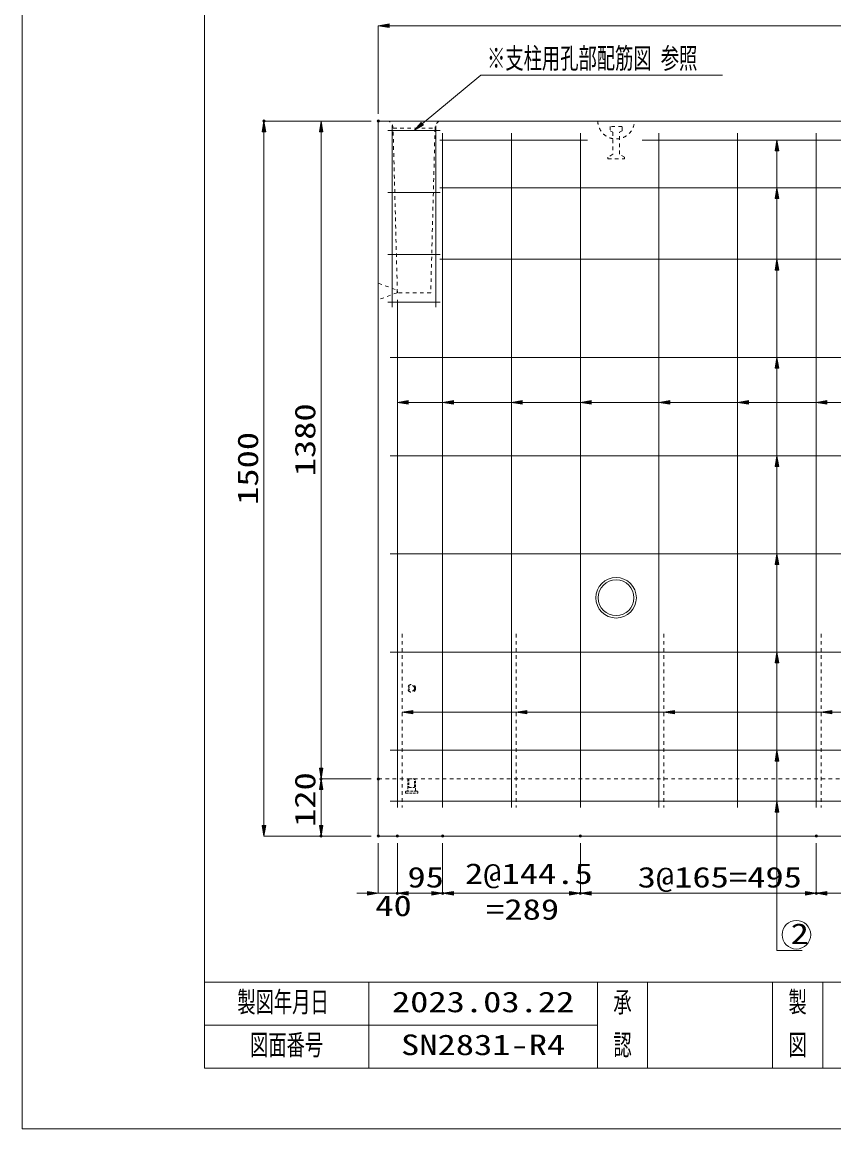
# Model space of a CAD drawing. Units: millimetres, scale not verified. Extents: x 0 to 6300, y 0 to 4455.
# Drawn here: x 0 to 1704, y 0 to 2322 of the extents above; entities that cross this region are included whole.
import ezdxf
from ezdxf.enums import TextEntityAlignment as Align

# ---------------------------------------------------------------- set-up
doc = ezdxf.new("R2010")
doc.units = ezdxf.units.MM
doc.header["$LTSCALE"] = 10
doc.header["$PDMODE"] = 32
doc.header["$PDSIZE"] = 5
doc.linetypes.add('USER1', pattern=[1.5, 0.75, -0.75])
doc.linetypes.add('USER3', pattern=[0.75, 0.5, -0.25])
for name, color, linetype, lineweight in [('0_9', 4, 'USER1', 13), ('Defpoints_2', 7, 'Continuous', 13), ('S-1', 2, 'USER1', 13), ('S-2', 3, 'Continuous', 13), ('S-4', 4, 'USER3', 13), ('S-Dim', 1, 'Continuous', 13), ('TTL-FRAM', 3, 'Continuous', 13), ('TTL-LINE', 2, 'Continuous', 13), ('TTL-TXT', 2, 'Continuous', 13)]:
    doc.layers.add(name, color=color, linetype=linetype, lineweight=lineweight)
doc.styles.add('ＭＳ ゴシック', font='')
doc.styles.get('ＭＳ ゴシック').set_extended_font_data('MS Gothic')

# ---------------------------------------------------------------- blocks, each defined once
blk = doc.blocks.new('A$Cb643a5cb')
at = {"color": 2, "linetype": 'USER1', "lineweight": 13}
blk.add_line((77, 79), (0, 79), dxfattribs=at)
at = {"color": 4, "linetype": 'USER1', "lineweight": 13}
for p, q in [((51, 68), (26, 68)), ((26, 68), (26, 58.5)), ((26, 58.5), (31.5, 55.5)), ((31.5, 55.5), (31.5, 9.6)), ((45.5, 55.5), (51, 58.5)), ((45.5, 9.6), (45.5, 55.5)), ((51, 58.5), (51, 68)), ((31.5, 9.6), (21, 3.2)), ((21, 3.2), (21, 0)), ((21, 0), (56, 0)), ((56, 3.2), (45.5, 9.6)), ((56, 0), (56, 3.2))]:
    blk.add_line(p, q, dxfattribs=at)
at = {"color": 2, "linetype": 'USER1', "lineweight": 13}
blk.add_arc((38.5, 80), 38.5, 181.5077, 358.4923, dxfattribs=at)

msp = doc.modelspace()

# ---------------------------------------------------------------- hatches: boundary and pattern name
at = {"layer": 'S-Dim'}
for points in [[(770, 2317.89), (770, 2310.39), (747.5, 2314.14)], [(503.75, 2091.64), (511.25, 2091.64), (507.5, 2114.14)], [(623.75, 2091.64), (631.25, 2091.64), (627.5, 2114.14)], [(842.2, 2105.64), (822.5, 2094.14), (837.4, 2111.41)], [(1580.25, 2051.64), (1587.75, 2051.64), (1584, 2074.14)], [(1580.25, 1951.64), (1587.75, 1951.64), (1584, 1974.14)], [(1580.25, 1801.64), (1587.75, 1801.64), (1584, 1824.14)], [(1580.25, 1595.64), (1587.75, 1595.64), (1584, 1618.14)], [(810, 1520.39), (810, 1527.89), (787.5, 1524.14)], [(905, 1520.39), (905, 1527.89), (882.5, 1524.14)], [(1049.5, 1520.39), (1049.5, 1527.89), (1027, 1524.14)], [(1194, 1520.39), (1194, 1527.89), (1171.5, 1524.14)], [(1359, 1520.39), (1359, 1527.89), (1336.5, 1524.14)], [(1524, 1520.39), (1524, 1527.89), (1501.5, 1524.14)], [(1689, 1520.39), (1689, 1527.89), (1666.5, 1524.14)], [(1580.25, 1389.64), (1587.75, 1389.64), (1584, 1412.14)], [(1580.25, 1183.64), (1587.75, 1183.64), (1584, 1206.14)], [(1580.25, 977.64), (1587.75, 977.64), (1584, 1000.14)], [(820, 870.39), (820, 877.89), (797.5, 874.14)], [(1059.5, 870.39), (1059.5, 877.89), (1037, 874.14)], [(1369, 870.39), (1369, 877.89), (1346.5, 874.14)], [(1699, 870.39), (1699, 877.89), (1676.5, 874.14)], [(1580.25, 771.64), (1587.75, 771.64), (1584, 794.14)], [(623.75, 756.64), (631.25, 756.64), (627.5, 734.14)], [(623.75, 711.64), (631.25, 711.64), (627.5, 734.14)], [(1580.25, 664.67), (1587.75, 664.67), (1584, 687.17)], [(503.75, 636.64), (511.25, 636.64), (507.5, 614.14)], [(623.75, 636.64), (631.25, 636.64), (627.5, 614.14)], [(725, 497.89), (725, 490.39), (747.5, 494.14)], [(810, 497.89), (810, 490.39), (787.5, 494.14)], [(810, 497.89), (810, 490.39), (787.5, 494.14)], [(860, 497.89), (860, 490.39), (882.5, 494.14)], [(905, 497.89), (905, 490.39), (882.5, 494.14)], [(1149, 497.89), (1149, 490.39), (1171.5, 494.14)], [(1194, 497.89), (1194, 490.39), (1171.5, 494.14)], [(1644, 497.89), (1644, 490.39), (1666.5, 494.14)], [(1689, 497.89), (1689, 490.39), (1666.5, 494.14)]]:
    msp.add_hatch(color=256, dxfattribs=at).paths.add_polyline_path(points)

# ---------------------------------------------------------------- linework, layer by layer
at = {"layer": '0_9', "color": 7, "linetype": 'Continuous'}
for radius in [42.5, 37.5]:
    msp.add_circle((1246.5, 1114.14), radius, dxfattribs=at)
at = {"layer": 'Defpoints_2'}
for p, q in [((0, 4455), (0, 0)), ((0, 0), (6300, 0))]:
    msp.add_line(p, q, dxfattribs=at)
for p in [(507.5, 2114.14), (747.5, 2114.14), (747.5, 2114.14), (747.5, 2114.14), (627.5, 734.14), (747.5, 734.14), (747.5, 734.14), (627.5, 614.14), (747.5, 614.14), (747.5, 614.14), (747.5, 614.14), (787.5, 614.14), (787.5, 614.14), (882.5, 614.14), (882.5, 614.14), (1171.5, 614.14), (1171.5, 614.14), (1666.5, 614.14), (1666.5, 614.14), (787.5, 494.14), (882.5, 494.14), (1171.5, 494.14), (1666.5, 494.14)]:
    msp.add_point(p, dxfattribs=at)
at = {"layer": 'S-1', "linetype": 'Continuous'}
for p, q in [((747.5, 2114.14), (2745.5, 2114.14)), ((747.5, 614.14), (747.5, 2114.14)), ((2745.5, 614.14), (747.5, 614.14))]:
    msp.add_line(p, q, dxfattribs=at)
at = {"layer": 'S-1'}
for p, q in [((770, 2114.14), (875, 2114.14)), ((778.5, 2099.14), (866.5, 2099.14)), ((787.5, 1754.14), (778.5, 2099.14)), ((866.5, 2099.14), (857.5, 1754.14)), ((747.5, 1774.14), (787.37, 1759.14)), ((747.5, 1739.14), (747.5, 1774.14)), ((787.37, 1754.14), (747.5, 1739.14)), ((787.37, 1759.14), (787.37, 1754.14)), ((857.5, 1754.14), (787.5, 1754.14)), ((747.5, 734.14), (2745.5, 734.14))]:
    msp.add_line(p, q, dxfattribs=at)
for centre, start, end in [((758.55, 2097.74), 4.00625, 55.07131), ((886.45, 2097.74), 124.92869, 175.99375)]:
    msp.add_arc(centre, 20, start, end, dxfattribs=at)
at = {"layer": 'S-2'}
for p, q in [((877.5, 2094.14), (767.5, 2094.14)), ((776.89, 2104.14), (776.89, 1724.14)), ((868.11, 2104.14), (868.11, 1724.14)), ((876.5, 2074.14), (1186.5, 2074.14)), ((882.5, 674.14), (882.5, 2089.14)), ((1027, 674.14), (1027, 2089.14)), ((1171.5, 674.14), (1171.5, 2089.14)), ((1301.5, 2074.14), (2191.5, 2074.14)), ((1336.5, 674.14), (1336.5, 2089.14)), ((1501.5, 674.14), (1501.5, 2089.14)), ((1666.5, 674.14), (1666.5, 2089.14)), ((876.5, 1974.14), (2616.5, 1974.14)), ((877.5, 1964.14), (767.5, 1964.14)), ((877.5, 1834.14), (767.5, 1834.14)), ((876.5, 1824.14), (2616.5, 1824.14)), ((877.5, 1734.14), (767.5, 1734.14)), ((787.5, 674.14), (787.5, 1739.14)), ((772.5, 1618.14), (2720.5, 1618.14)), ((772.5, 1412.14), (2720.5, 1412.14)), ((772.5, 1206.14), (2720.5, 1206.14)), ((772.5, 1000.14), (2720.5, 1000.14)), ((772.5, 794.14), (2720.5, 794.14)), ((772.5, 687.17), (2720.5, 687.17))]:
    msp.add_line(p, q, dxfattribs=at)
at = {"layer": 'S-2', "linetype": 'USER1'}
for p, q in [((797.5, 1038.43), (797.5, 674.14)), ((1037, 1038.43), (1037, 674.14)), ((1346.5, 1038.43), (1346.5, 674.14)), ((1676.5, 1038.43), (1676.5, 674.14))]:
    msp.add_line(p, q, dxfattribs=at)
at = {"layer": 'S-4'}
for p, q in [((809.75, 734.14), (809.25, 733.64)), ((809.25, 733.64), (809.25, 710.14)), ((825.25, 734.14), (809.75, 734.14)), ((811.5, 734.14), (811.5, 717.08)), ((823.5, 717.08), (823.5, 734.14)), ((825.75, 733.64), (825.25, 734.14)), ((825.75, 710.14), (825.75, 733.64)), ((804.75, 707.14), (804.75, 705.14)), ((807.25, 708.14), (805.75, 708.14)), ((805.75, 704.14), (829.25, 704.14)), ((807.25, 708.14), (827.75, 708.14)), ((811.5, 717.08), (812.45, 716.14)), ((812.45, 716.14), (822.55, 716.14)), ((822.55, 716.14), (823.5, 717.08)), ((829.25, 708.14), (827.75, 708.14)), ((830.25, 705.14), (830.25, 707.14))]:
    msp.add_line(p, q, dxfattribs=at)
at = {"layer": 'S-4', "linetype": 'USER1'}
for radius in [8.25, 6]:
    msp.add_circle((817.5, 924.14), radius, dxfattribs=at)
at = {"layer": 'S-4'}
for centre, radius, start, end in [((805.75, 707.14), 1, 90, 180), ((805.75, 705.14), 1, 180, 270), ((807.25, 710.14), 2, 270, 0), ((827.75, 710.14), 2, 180, 270), ((829.25, 707.14), 1, 0, 90), ((829.25, 705.14), 1, 270, 0)]:
    msp.add_arc(centre, radius, start, end, dxfattribs=at)
at = {"layer": 'S-Dim'}
for p, q in [((747.5, 2129.14), (747.5, 2314.14)), ((770, 2314.14), (2723, 2314.14)), ((839.8, 2108.53), (962.74, 2210.79)), ((962.74, 2210.79), (968.14, 2210.79)), ((968.14, 2210.79), (1470.04, 2210.79)), ((732.5, 2114.14), (507.5, 2114.14)), ((732.5, 2114.14), (627.5, 2114.14)), ((507.5, 636.64), (507.5, 2091.64)), ((627.5, 2091.64), (627.5, 756.64)), ((1584, 2074.14), (1584, 374.14)), ((787.5, 1524.14), (2945.5, 1524.14)), ((797.5, 874.14), (2945.5, 874.14)), ((732.5, 734.14), (627.5, 734.14)), ((732.5, 734.14), (627.5, 734.14)), ((627.5, 711.64), (627.5, 636.64)), ((732.5, 614.14), (507.5, 614.14)), ((732.5, 614.14), (627.5, 614.14)), ((747.5, 599.14), (747.5, 494.14)), ((787.5, 599.14), (787.5, 494.14)), ((787.5, 599.14), (787.5, 494.14)), ((882.5, 599.14), (882.5, 494.14)), ((882.5, 599.14), (882.5, 494.14)), ((1171.5, 599.14), (1171.5, 494.14)), ((1171.5, 599.14), (1171.5, 494.14)), ((1666.5, 599.14), (1666.5, 494.14)), ((1666.5, 599.14), (1666.5, 494.14)), ((725, 494.14), (702.5, 494.14)), ((747.5, 494.14), (787.5, 494.14)), ((810, 494.14), (832.5, 494.14)), ((810, 494.14), (860, 494.14)), ((1171.5, 494.14), (886.5, 494.14)), ((905, 494.14), (921.9, 494.14)), ((1149, 494.14), (1136.1, 494.14)), ((1194, 494.14), (1644, 494.14)), ((1689, 494.14), (1804, 494.14)), ((1584, 374.14), (1594, 374.14)), ((1594, 374.14), (1605.25, 374.14)), ((1605.25, 374.14), (1636.75, 374.14))]:
    msp.add_line(p, q, dxfattribs=at)
for points in [[(770, 2317.89), (770, 2310.39), (747.5, 2314.14)], [(503.75, 2091.64), (511.25, 2091.64), (507.5, 2114.14)], [(623.75, 2091.64), (631.25, 2091.64), (627.5, 2114.14)], [(842.2, 2105.64), (822.5, 2094.14), (837.4, 2111.41)], [(1580.25, 2051.64), (1587.75, 2051.64), (1584, 2074.14)], [(1580.25, 1951.64), (1587.75, 1951.64), (1584, 1974.14)], [(1580.25, 1801.64), (1587.75, 1801.64), (1584, 1824.14)], [(1580.25, 1595.64), (1587.75, 1595.64), (1584, 1618.14)], [(810, 1520.39), (810, 1527.89), (787.5, 1524.14)], [(905, 1520.39), (905, 1527.89), (882.5, 1524.14)], [(1049.5, 1520.39), (1049.5, 1527.89), (1027, 1524.14)], [(1194, 1520.39), (1194, 1527.89), (1171.5, 1524.14)], [(1359, 1520.39), (1359, 1527.89), (1336.5, 1524.14)], [(1524, 1520.39), (1524, 1527.89), (1501.5, 1524.14)], [(1689, 1520.39), (1689, 1527.89), (1666.5, 1524.14)], [(1580.25, 1389.64), (1587.75, 1389.64), (1584, 1412.14)], [(1580.25, 1183.64), (1587.75, 1183.64), (1584, 1206.14)], [(1580.25, 977.64), (1587.75, 977.64), (1584, 1000.14)], [(820, 870.39), (820, 877.89), (797.5, 874.14)], [(1059.5, 870.39), (1059.5, 877.89), (1037, 874.14)], [(1369, 870.39), (1369, 877.89), (1346.5, 874.14)], [(1699, 870.39), (1699, 877.89), (1676.5, 874.14)], [(1580.25, 771.64), (1587.75, 771.64), (1584, 794.14)], [(623.75, 756.64), (631.25, 756.64), (627.5, 734.14)], [(623.75, 711.64), (631.25, 711.64), (627.5, 734.14)], [(1580.25, 664.67), (1587.75, 664.67), (1584, 687.17)], [(503.75, 636.64), (511.25, 636.64), (507.5, 614.14)], [(623.75, 636.64), (631.25, 636.64), (627.5, 614.14)], [(725, 497.89), (725, 490.39), (747.5, 494.14)], [(810, 497.89), (810, 490.39), (787.5, 494.14)], [(810, 497.89), (810, 490.39), (787.5, 494.14)], [(860, 497.89), (860, 490.39), (882.5, 494.14)], [(905, 497.89), (905, 490.39), (882.5, 494.14)], [(1149, 497.89), (1149, 490.39), (1171.5, 494.14)], [(1194, 497.89), (1194, 490.39), (1171.5, 494.14)], [(1644, 497.89), (1644, 490.39), (1666.5, 494.14)], [(1689, 497.89), (1689, 490.39), (1666.5, 494.14)]]:
    msp.add_lwpolyline(points, close=True, dxfattribs=at)
msp.add_circle((1624.88, 407.26), 30, dxfattribs=at)
at = {"layer": 'TTL-FRAM'}
for p, q in [((382.5, 127.5), (382.5, 4132.5)), ((382.5, 307.5), (6007.5, 307.5)), ((487.5, 127.5), (382.5, 127.5)), ((907.5, 127.5), (487.5, 127.5)), ((1222.5, 127.5), (907.5, 127.5)), ((1642.5, 127.5), (1222.5, 127.5)), ((1747.5, 127.5), (1642.5, 127.5))]:
    msp.add_line(p, q, dxfattribs=at)
at = {"layer": 'TTL-LINE'}
for p, q in [((727.5, 127.5), (727.5, 307.5)), ((1207.5, 127.5), (1207.5, 307.5)), ((1312.5, 127.5), (1312.5, 307.5)), ((1575, 127.5), (1575, 307.5)), ((1680, 127.5), (1680, 307.5)), ((382.5, 217.5), (727.5, 217.5)), ((1207.5, 217.5), (727.5, 217.5))]:
    msp.add_line(p, q, dxfattribs=at)

# ---------------------------------------------------------------- block references
at = {"layer": '0_9'}
msp.add_blockref('A$Cb643a5cb', (1208, 2035.14), dxfattribs=at)

# ---------------------------------------------------------------- texts
at = {"layer": 'S-Dim', "style": 'ＭＳ ゴシック'}
for s, width, p in [('※支柱用孔部配筋図 参照', 0.65, (975.64, 2211.46)), ('95', 1.3, (808.6, 493.31)), ('2@144.5', 1.3, (929.4, 500.81)), ('3@165=495', 1.3, (1291.8, 493.31)), ('40', 1.3, (741.1, 433.31)), ('=289', 1.3, (973.8, 425.81)), ('2', 1.3, (1612.75, 374.81))]:
    msp.add_text(s, height=43.3, dxfattribs=dict(at, width=width)).set_placement(p, align=Align.BOTTOM_LEFT)
at = {"layer": 'S-Dim', "style": 'ＭＳ ゴシック', "width": 1.3}
for s, p in [('1380', (628.33, 1368.94)), ('1500', (508.33, 1308.94)), ('120', (628.33, 633.34))]:
    msp.add_text(s, height=43.3, rotation=90, dxfattribs=at).set_placement(p, align=Align.BOTTOM_LEFT)
at = {"layer": 'TTL-TXT', "color": 1, "style": 'ＭＳ ゴシック'}
for s, width, p in [('製図年月日', 0.65, (547.5, 231.67)), ('2023.03.22', 1.3, (967.5, 231.67)), ('図面番号', 0.65, (555, 141.67)), ('SN2831-R4', 1.3, (967.5, 141.67))]:
    msp.add_text(s, height=43.3, dxfattribs=dict(at, width=width)).set_placement(p, align=Align.BOTTOM_CENTER)
at = {"layer": 'TTL-TXT', "style": 'ＭＳ ゴシック', "width": 0.65}
for s, p in [('承', (1260, 231.67)), ('製', (1627.5, 231.67)), ('認', (1260, 141.67)), ('図', (1627.5, 141.67))]:
    msp.add_text(s, height=43.3, dxfattribs=at).set_placement(p, align=Align.BOTTOM_CENTER)

doc.saveas('drawing.dxf')
